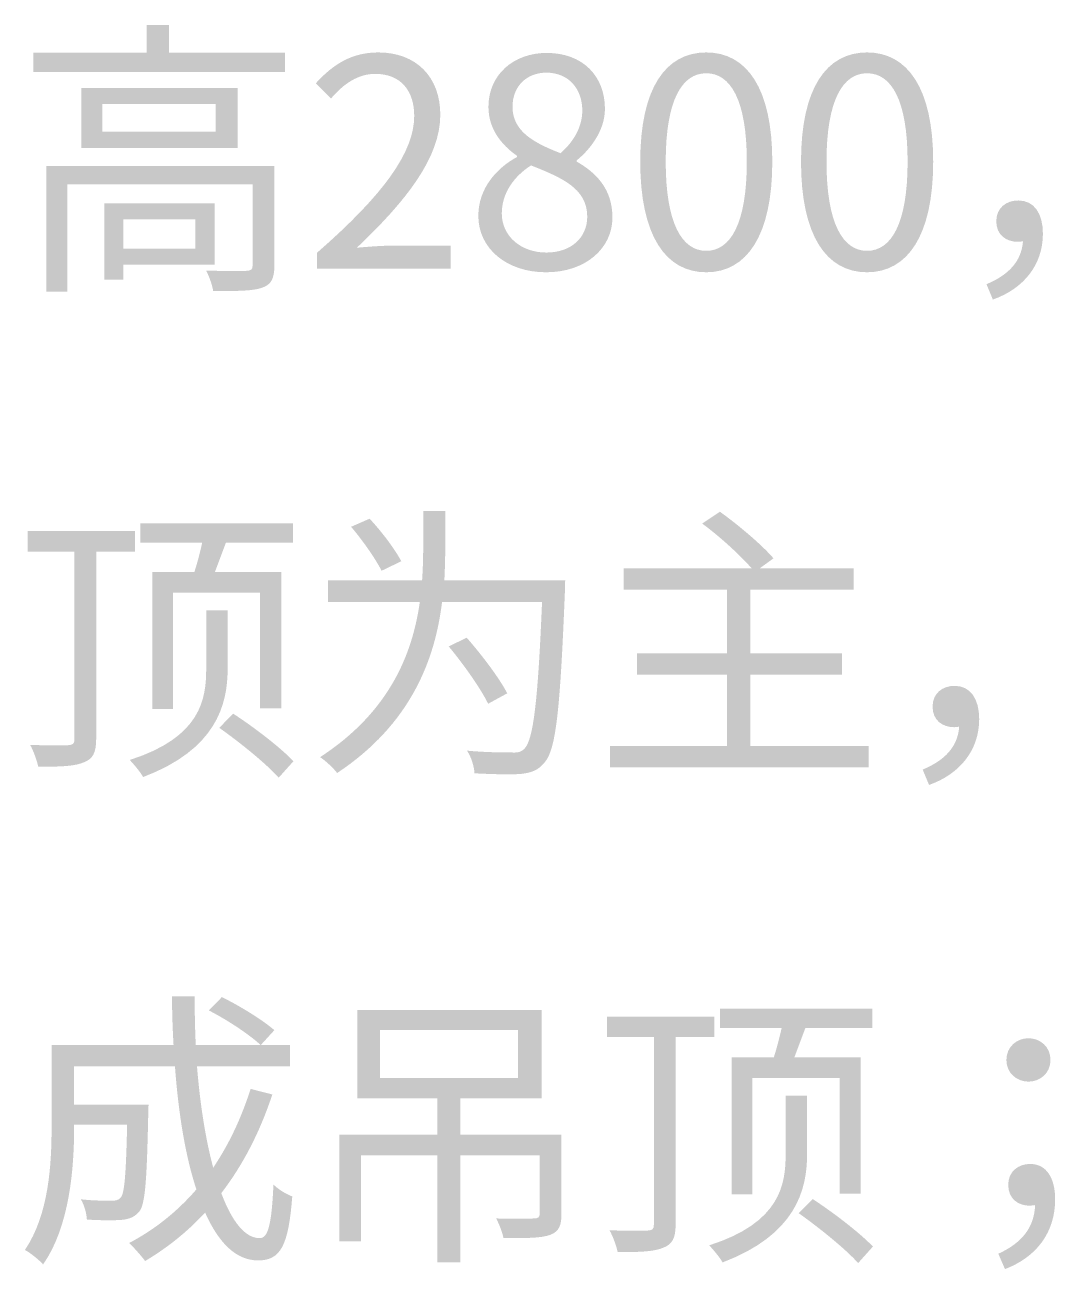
# Model space of a CAD drawing. Header units: millimetres. Extents: x -4600 to 229000, y -4300 to 19460.
# Drawn here: x 179070 to 180089, y 14405 to 15636 of the extents above; entities that cross this region are included whole.
import ezdxf

# ---------------------------------------------------------------- set-up
doc = ezdxf.new("R2010")
doc.units = ezdxf.units.MM
doc.header["$LTSCALE"] = 100
doc.layers.add('R2-LEGEND', color=7, linetype='Continuous', lineweight=18)

# ---------------------------------------------------------------- blocks, each defined once
blk = doc.blocks.new('A05_SHEET')
at = {"layer": 'R2-LEGEND'}
blk.add_hatch(color=256, dxfattribs=at).paths.add_polyline_path([(19190.1, 15635.9), (19190.1, 15608.4), (19078.1, 15608.4), (19078.1, 15589.5), (19327.1, 15589.5), (19327.1, 15608.4), (19212.2, 15608.4), (19212.2, 15635.9), (19190.1, 15635.9)])
h = blk.add_hatch(color=256, dxfattribs=at)
edge = h.paths.add_edge_path()
edge.add_line((19358.6, 15395), (19490.7, 15395))
edge.add_line((19490.7, 15395), (19490.7, 15417.6))
edge.add_line((19490.7, 15417.6), (19432.5, 15417.6))
edge.add_spline(control_points=[(19432.5, 15417.6), (19421.9, 15417.6), (19409, 15416.5), (19398.1, 15415.6)], knot_values=[0, 0, 0, 0, 1, 1, 1, 1], degree=3, periodic=0)
edge.add_spline(control_points=[(19398.1, 15415.6), (19447.4, 15462.3), (19480.6, 15505), (19480.6, 15547.1), (19480.6, 15584.4), (19456.8, 15608.7), (19419.3, 15608.7), (19392.7, 15608.7), (19374.3, 15596.7), (19357.4, 15578.1)], knot_values=[0, 0, 0, 0, 1, 1, 1, 2, 2, 2, 3, 3, 3, 3], degree=3, periodic=0)
edge.add_line((19357.4, 15578.1), (19372.6, 15563.2))
edge.add_spline(control_points=[(19372.6, 15563.2), (19384.4, 15577.2), (19399, 15587.5), (19416.2, 15587.5), (19442.2, 15587.5), (19454.8, 15570), (19454.8, 15546), (19454.8, 15509.9), (19424.5, 15468.1), (19358.6, 15410.5)], knot_values=[0, 0, 0, 0, 1, 1, 1, 2, 2, 2, 3, 3, 3, 3], degree=3, periodic=0)
edge.add_line((19358.6, 15410.5), (19358.6, 15395))
h = blk.add_hatch(color=256, dxfattribs=at)
edge = h.paths.add_edge_path()
edge.add_spline(control_points=[(19585.2, 15391.3), (19624.4, 15391.3), (19650.8, 15415.1), (19650.8, 15445.4), (19650.8, 15474.4), (19633.9, 15490.1), (19615.6, 15500.7)], knot_values=[0, 0, 0, 0, 1, 1, 1, 2, 2, 2, 2], degree=3, periodic=0)
edge.add_line((19615.6, 15500.7), (19615.6, 15502.1))
edge.add_spline(control_points=[(19615.6, 15502.1), (19627.9, 15511.9), (19643.4, 15530.8), (19643.4, 15552.9), (19643.4, 15585.2), (19621.6, 15608.2), (19585.8, 15608.2), (19553.1, 15608.2), (19528.2, 15586.7), (19528.2, 15554.9), (19528.2, 15532.8), (19541.4, 15517), (19556.5, 15506.4)], knot_values=[0, 0, 0, 0, 1, 1, 1, 2, 2, 2, 3, 3, 3, 4, 4, 4, 4], degree=3, periodic=0)
edge.add_line((19556.5, 15506.4), (19556.5, 15505.3))
edge.add_spline(control_points=[(19556.5, 15505.3), (19537.4, 15495), (19518.2, 15475.2), (19518.2, 15447.1), (19518.2, 15414.8), (19546.2, 15391.3), (19585.2, 15391.3)], knot_values=[0, 0, 0, 0, 1, 1, 1, 2, 2, 2, 2], degree=3, periodic=0)
edge = h.paths.add_edge_path(flags=0)
edge.add_spline(control_points=[(19585.5, 15410.8), (19560.3, 15410.8), (19541.4, 15427.1), (19541.4, 15449.4), (19541.4, 15469.5), (19553.4, 15486.1), (19570.3, 15497)], knot_values=[0, 0, 0, 0, 1, 1, 1, 2, 2, 2, 2], degree=3, periodic=0)
edge.add_spline(control_points=[(19570.3, 15497), (19600.1, 15485), (19625.9, 15474.6), (19625.9, 15446.3), (19625.9, 15425.4), (19609.8, 15410.8), (19585.5, 15410.8)], knot_values=[0, 0, 0, 0, 1, 1, 1, 2, 2, 2, 2], degree=3, periodic=0)
edge = h.paths.add_edge_path(flags=0)
edge.add_spline(control_points=[(19599.5, 15509), (19574.6, 15518.8), (19552, 15529.9), (19552, 15554.9), (19552, 15575.2), (19566, 15588.7), (19585.5, 15588.7), (19607.8, 15588.7), (19621, 15572.3), (19621, 15551.4), (19621, 15536), (19613.6, 15521.6), (19599.5, 15509)], knot_values=[0, 0, 0, 0, 1, 1, 1, 2, 2, 2, 3, 3, 3, 4, 4, 4, 4], degree=3, periodic=0)
h = blk.add_hatch(color=256, dxfattribs=at)
edge = h.paths.add_edge_path()
edge.add_spline(control_points=[(19743.6, 15391.3), (19783.5, 15391.3), (19808.9, 15427.4), (19808.9, 15500.7), (19808.9, 15573.5), (19783.5, 15608.7), (19743.6, 15608.7), (19703.5, 15608.7), (19678.3, 15573.5), (19678.3, 15500.7), (19678.3, 15427.4), (19703.5, 15391.3), (19743.6, 15391.3)], knot_values=[0, 0, 0, 0, 1, 1, 1, 2, 2, 2, 3, 3, 3, 4, 4, 4, 4], degree=3, periodic=0)
edge = h.paths.add_edge_path(flags=0)
edge.add_spline(control_points=[(19743.6, 15412.5), (19719.8, 15412.5), (19703.5, 15439.1), (19703.5, 15500.7), (19703.5, 15562), (19719.8, 15588.1), (19743.6, 15588.1), (19767.4, 15588.1), (19783.7, 15562), (19783.7, 15500.7), (19783.7, 15439.1), (19767.4, 15412.5), (19743.6, 15412.5)], knot_values=[0, 0, 0, 0, 1, 1, 1, 2, 2, 2, 3, 3, 3, 4, 4, 4, 4], degree=3, periodic=0)
h = blk.add_hatch(color=256, dxfattribs=at)
edge = h.paths.add_edge_path()
edge.add_spline(control_points=[(19902.6, 15391.3), (19942.5, 15391.3), (19968, 15427.4), (19968, 15500.7), (19968, 15573.5), (19942.5, 15608.7), (19902.6, 15608.7), (19862.5, 15608.7), (19837.3, 15573.5), (19837.3, 15500.7), (19837.3, 15427.4), (19862.5, 15391.3), (19902.6, 15391.3)], knot_values=[0, 0, 0, 0, 1, 1, 1, 2, 2, 2, 3, 3, 3, 4, 4, 4, 4], degree=3, periodic=0)
edge = h.paths.add_edge_path(flags=0)
edge.add_spline(control_points=[(19902.6, 15412.5), (19878.9, 15412.5), (19862.5, 15439.1), (19862.5, 15500.7), (19862.5, 15562), (19878.9, 15588.1), (19902.6, 15588.1), (19926.4, 15588.1), (19942.7, 15562), (19942.7, 15500.7), (19942.7, 15439.1), (19926.4, 15412.5), (19902.6, 15412.5)], knot_values=[0, 0, 0, 0, 1, 1, 1, 2, 2, 2, 3, 3, 3, 4, 4, 4, 4], degree=3, periodic=0)
h = blk.add_hatch(color=256, dxfattribs=at)
h.paths.add_polyline_path([(19125.7, 15573.5), (19125.7, 15514.2), (19280.1, 15514.2), (19280.1, 15573.5), (19125.7, 15573.5)])
h.paths.add_polyline_path([(19146.3, 15557.7), (19258.6, 15557.7), (19258.6, 15530.2), (19146.3, 15530.2), (19146.3, 15557.7)], flags=0)
h = blk.add_hatch(color=256, dxfattribs=at)
edge = h.paths.add_edge_path()
edge.add_line((19091, 15496.4), (19091, 15372.1))
edge.add_line((19091, 15372.1), (19111.9, 15372.1))
edge.add_line((19111.9, 15372.1), (19111.9, 15478.1))
edge.add_line((19111.9, 15478.1), (19295, 15478.1))
edge.add_line((19295, 15478.1), (19295, 15398.2))
edge.add_spline(control_points=[(19295, 15398.2), (19295, 15394.1), (19293.8, 15393), (19288.7, 15392.7), (19284.1, 15392.4), (19267.8, 15392.4), (19249.1, 15393)], knot_values=[0, 0, 0, 0, 1, 1, 1, 2, 2, 2, 2], degree=3, periodic=0)
edge.add_spline(control_points=[(19249.1, 15393), (19252, 15387), (19255.2, 15378.7), (19256, 15372.7)], knot_values=[0, 0, 0, 0, 1, 1, 1, 1], degree=3, periodic=0)
edge.add_spline(control_points=[(19256, 15372.7), (19279.8, 15372.7), (19295.3, 15372.7), (19304.7, 15376.1), (19313.9, 15379.5), (19316.5, 15385.8), (19316.5, 15397.9)], knot_values=[0, 0, 0, 0, 1, 1, 1, 2, 2, 2, 2], degree=3, periodic=0)
edge.add_line((19316.5, 15397.9), (19316.5, 15496.4))
edge.add_line((19316.5, 15496.4), (19091, 15496.4))
h.paths.add_polyline_path([(19148.3, 15459.5), (19148.3, 15384.1), (19167.2, 15384.1), (19167.2, 15398.7), (19257.4, 15398.7), (19257.4, 15459.5), (19148.3, 15459.5)], flags=0)
h.paths.add_polyline_path([(19167.2, 15443.7), (19238.3, 15443.7), (19238.3, 15414.5), (19167.2, 15414.5), (19167.2, 15443.7)], flags=0)
h = blk.add_hatch(color=256, dxfattribs=at)
edge = h.paths.add_edge_path()
edge.add_spline(control_points=[(20027, 15364.3), (20057.1, 15374.9), (20076.5, 15398.4), (20076.5, 15429.4), (20076.5, 15449.4), (20067.9, 15462.3), (20052.2, 15462.3), (20040.4, 15462.3), (20030.4, 15455.2), (20030.4, 15441.7), (20030.4, 15428.2), (20040.2, 15421.4), (20051.9, 15421.4)], knot_values=[0, 0, 0, 0, 1, 1, 1, 2, 2, 2, 3, 3, 3, 4, 4, 4, 4], degree=3, periodic=0)
edge.add_line((20051.9, 15421.4), (20056.8, 15421.9))
edge.add_spline(control_points=[(20056.8, 15421.9), (20055.3, 15402.2), (20042.7, 15388.7), (20020.7, 15379.5)], knot_values=[0, 0, 0, 0, 1, 1, 1, 1], degree=3, periodic=0)
edge.add_line((20020.7, 15379.5), (20027, 15364.3))
h = blk.add_hatch(color=256, dxfattribs=at)
edge = h.paths.add_edge_path()
edge.add_line((19463.7, 15155.1), (19463.7, 15121.3))
edge.add_spline(control_points=[(19463.7, 15121.3), (19463.7, 15110.4), (19463.4, 15098.9), (19462.6, 15086.6)], knot_values=[0, 0, 0, 0, 1, 1, 1, 1], degree=3, periodic=0)
edge.add_line((19462.6, 15086.6), (19369.5, 15086.6))
edge.add_line((19369.5, 15086.6), (19369.5, 15065.1))
edge.add_line((19369.5, 15065.1), (19460.3, 15065.1))
edge.add_spline(control_points=[(19460.3, 15065.1), (19453.1, 15014.1), (19430.5, 14956.5), (19361.7, 14911.8)], knot_values=[0, 0, 0, 0, 1, 1, 1, 1], degree=3, periodic=0)
edge.add_spline(control_points=[(19361.7, 14911.8), (19366.9, 14908.4), (19374.9, 14901), (19378.6, 14896.1)], knot_values=[0, 0, 0, 0, 1, 1, 1, 1], degree=3, periodic=0)
edge.add_spline(control_points=[(19378.6, 14896.1), (19452, 14944.8), (19475.5, 15009), (19482.3, 15065.1)], knot_values=[0, 0, 0, 0, 1, 1, 1, 1], degree=3, periodic=0)
edge.add_line((19482.3, 15065.1), (19581.2, 15065.1))
edge.add_spline(control_points=[(19581.2, 15065.1), (19577.2, 14967.7), (19572.6, 14929.3), (19564, 14920.4)], knot_values=[0, 0, 0, 0, 1, 1, 1, 1], degree=3, periodic=0)
edge.add_spline(control_points=[(19564, 14920.4), (19560.8, 14917), (19557.7, 14916.1), (19551.4, 14916.4)], knot_values=[0, 0, 0, 0, 1, 1, 1, 1], degree=3, periodic=0)
edge.add_spline(control_points=[(19551.4, 14916.4), (19544.5, 14916.4), (19526.5, 14916.4), (19507, 14918.2)], knot_values=[0, 0, 0, 0, 1, 1, 1, 1], degree=3, periodic=0)
edge.add_spline(control_points=[(19507, 14918.2), (19511.3, 14911.8), (19514.1, 14902.4), (19514.4, 14895.8)], knot_values=[0, 0, 0, 0, 1, 1, 1, 1], degree=3, periodic=0)
edge.add_spline(control_points=[(19514.4, 14895.8), (19532.2, 14894.9), (19550.2, 14894.4), (19560.3, 14895.2)], knot_values=[0, 0, 0, 0, 1, 1, 1, 1], degree=3, periodic=0)
edge.add_spline(control_points=[(19560.3, 14895.2), (19570.9, 14896.4), (19577.5, 14898.7), (19584.1, 14907)], knot_values=[0, 0, 0, 0, 1, 1, 1, 1], degree=3, periodic=0)
edge.add_spline(control_points=[(19584.1, 14907), (19595.2, 14920.2), (19599.2, 14960.6), (19603.8, 15075.4)], knot_values=[0, 0, 0, 0, 1, 1, 1, 1], degree=3, periodic=0)
edge.add_spline(control_points=[(19603.8, 15075.4), (19603.8, 15078.9), (19604.1, 15086.6), (19604.1, 15086.6)], knot_values=[0, 0, 0, 0, 1, 1, 1, 1], degree=3, periodic=0)
edge.add_line((19604.1, 15086.6), (19484.6, 15086.6))
edge.add_spline(control_points=[(19484.6, 15086.6), (19485.2, 15098.6), (19485.5, 15110.4), (19485.5, 15121)], knot_values=[0, 0, 0, 0, 1, 1, 1, 1], degree=3, periodic=0)
edge.add_line((19485.5, 15121), (19485.5, 15155.1))
edge.add_line((19485.5, 15155.1), (19463.7, 15155.1))
edge = h.paths.add_edge_path(flags=0)
edge.add_spline(control_points=[(19488.9, 15021.3), (19503.5, 15003.8), (19520.5, 14979.7), (19527.9, 14964.6)], knot_values=[0, 0, 0, 0, 1, 1, 1, 1], degree=3, periodic=0)
edge.add_line((19527.9, 14964.6), (19546.8, 14974.9))
edge.add_spline(control_points=[(19546.8, 14974.9), (19539.1, 14989.8), (19521.6, 15013), (19506.7, 15029.9)], knot_values=[0, 0, 0, 0, 1, 1, 1, 1], degree=3, periodic=0)
edge.add_line((19506.7, 15029.9), (19488.9, 15021.3))
edge = h.paths.add_edge_path(flags=0)
edge.add_spline(control_points=[(19392.4, 15139.6), (19403.8, 15126.1), (19416.7, 15107.8), (19422.5, 15096.1)], knot_values=[0, 0, 0, 0, 1, 1, 1, 1], degree=3, periodic=0)
edge.add_line((19422.5, 15096.1), (19442, 15105.5))
edge.add_spline(control_points=[(19442, 15105.5), (19435.9, 15117.3), (19422.5, 15135), (19410.7, 15147.6)], knot_values=[0, 0, 0, 0, 1, 1, 1, 1], degree=3, periodic=0)
edge.add_line((19410.7, 15147.6), (19392.4, 15139.6))
h = blk.add_hatch(color=256, dxfattribs=at)
edge = h.paths.add_edge_path()
edge.add_spline(control_points=[(19739.6, 15142.8), (19757.1, 15129.9), (19777.1, 15111.5), (19788.6, 15098.4)], knot_values=[0, 0, 0, 0, 1, 1, 1, 1], degree=3, periodic=0)
edge.add_line((19788.6, 15098.4), (19662, 15098.4))
edge.add_line((19662, 15098.4), (19662, 15077.4))
edge.add_line((19662, 15077.4), (19764, 15077.4))
edge.add_line((19764, 15077.4), (19764, 15014.4))
edge.add_line((19764, 15014.4), (19675.2, 15014.4))
edge.add_line((19675.2, 15014.4), (19675.2, 14993.5))
edge.add_line((19675.2, 14993.5), (19764, 14993.5))
edge.add_line((19764, 14993.5), (19764, 14922.7))
edge.add_line((19764, 14922.7), (19648.5, 14922.7))
edge.add_line((19648.5, 14922.7), (19648.5, 14901.8))
edge.add_line((19648.5, 14901.8), (19904.1, 14901.8))
edge.add_line((19904.1, 14901.8), (19904.1, 14922.7))
edge.add_line((19904.1, 14922.7), (19787.2, 14922.7))
edge.add_line((19787.2, 14922.7), (19787.2, 14993.5))
edge.add_line((19787.2, 14993.5), (19877.7, 14993.5))
edge.add_line((19877.7, 14993.5), (19877.7, 15014.4))
edge.add_line((19877.7, 15014.4), (19787.2, 15014.4))
edge.add_line((19787.2, 15014.4), (19787.2, 15077.4))
edge.add_line((19787.2, 15077.4), (19889.5, 15077.4))
edge.add_line((19889.5, 15077.4), (19889.5, 15098.4))
edge.add_line((19889.5, 15098.4), (19796.3, 15098.4))
edge.add_line((19796.3, 15098.4), (19810.1, 15108.4))
edge.add_spline(control_points=[(19810.1, 15108.4), (19798.6, 15121.8), (19775.4, 15141.3), (19757.1, 15154.5)], knot_values=[0, 0, 0, 0, 1, 1, 1, 1], degree=3, periodic=0)
edge.add_line((19757.1, 15154.5), (19739.6, 15142.8))
h = blk.add_hatch(color=256, dxfattribs=at)
edge = h.paths.add_edge_path()
edge.add_line((19072.4, 15135.3), (19072.4, 15115))
edge.add_line((19072.4, 15115), (19118.8, 15115))
edge.add_line((19118.8, 15115), (19118.8, 14929.6))
edge.add_spline(control_points=[(19118.8, 14929.6), (19118.8, 14925), (19117.4, 14923.9), (19112.5, 14923.6), (19107.9, 14923.3), (19092.4, 14923.3), (19075, 14923.9)], knot_values=[0, 0, 0, 0, 1, 1, 1, 2, 2, 2, 2], degree=3, periodic=0)
edge.add_spline(control_points=[(19075, 14923.9), (19078.4, 14917.9), (19081.8, 14908.1), (19083, 14902.4)], knot_values=[0, 0, 0, 0, 1, 1, 1, 1], degree=3, periodic=0)
edge.add_spline(control_points=[(19083, 14902.4), (19105.9, 14902.1), (19119.9, 14903), (19128.2, 14906.7)], knot_values=[0, 0, 0, 0, 1, 1, 1, 1], degree=3, periodic=0)
edge.add_spline(control_points=[(19128.2, 14906.7), (19137.1, 14910.1), (19140.3, 14916.4), (19140.3, 14929.6)], knot_values=[0, 0, 0, 0, 1, 1, 1, 1], degree=3, periodic=0)
edge.add_line((19140.3, 14929.6), (19140.3, 15115))
edge.add_line((19140.3, 15115), (19178.7, 15115))
edge.add_line((19178.7, 15115), (19178.7, 15135.3))
edge.add_line((19178.7, 15135.3), (19072.4, 15135.3))
h = blk.add_hatch(color=256, dxfattribs=at)
edge = h.paths.add_edge_path()
edge.add_line((19195.9, 15094.9), (19195.9, 14959.4))
edge.add_line((19195.9, 14959.4), (19216.2, 14959.4))
edge.add_line((19216.2, 14959.4), (19216.2, 15074.6))
edge.add_line((19216.2, 15074.6), (19302.4, 15074.6))
edge.add_line((19302.4, 15074.6), (19302.4, 14960))
edge.add_line((19302.4, 14960), (19323.3, 14960))
edge.add_line((19323.3, 14960), (19323.3, 15094.9))
edge.add_line((19323.3, 15094.9), (19257.7, 15094.9))
edge.add_line((19257.7, 15094.9), (19268.6, 15123.9))
edge.add_line((19268.6, 15123.9), (19334.8, 15123.9))
edge.add_line((19334.8, 15123.9), (19334.8, 15143))
edge.add_line((19334.8, 15143), (19184.1, 15143))
edge.add_line((19184.1, 15143), (19184.1, 15123.9))
edge.add_line((19184.1, 15123.9), (19245.1, 15123.9))
edge.add_spline(control_points=[(19245.1, 15123.9), (19243.1, 15114.4), (19240.3, 15103.8), (19237.4, 15094.9)], knot_values=[0, 0, 0, 0, 1, 1, 1, 1], degree=3, periodic=0)
edge.add_line((19237.4, 15094.9), (19195.9, 15094.9))
edge = h.paths.add_edge_path(flags=0)
edge.add_line((19249.1, 15057.1), (19249.1, 14999.5))
edge.add_spline(control_points=[(19249.1, 14999.5), (19249.1, 14969.7), (19244.3, 14931.6), (19173.5, 14909)], knot_values=[0, 0, 0, 0, 1, 1, 1, 1], degree=3, periodic=0)
edge.add_spline(control_points=[(19173.5, 14909), (19177.8, 14904.4), (19184.1, 14897), (19186.7, 14892.1)], knot_values=[0, 0, 0, 0, 1, 1, 1, 1], degree=3, periodic=0)
edge.add_spline(control_points=[(19186.7, 14892.1), (19258.6, 14919.3), (19270.3, 14963.1), (19270.3, 14999.2)], knot_values=[0, 0, 0, 0, 1, 1, 1, 1], degree=3, periodic=0)
edge.add_line((19270.3, 14999.2), (19270.3, 15057.1))
edge.add_line((19270.3, 15057.1), (19249.1, 15057.1))
h = blk.add_hatch(color=256, dxfattribs=at)
edge = h.paths.add_edge_path()
edge.add_spline(control_points=[(19963.9, 14884.3), (19994, 14894.9), (20013.5, 14918.4), (20013.5, 14949.4), (20013.5, 14969.4), (20004.9, 14982.3), (19989.2, 14982.3), (19977.4, 14982.3), (19967.4, 14975.2), (19967.4, 14961.7), (19967.4, 14948.2), (19977.1, 14941.4), (19988.9, 14941.4)], knot_values=[0, 0, 0, 0, 1, 1, 1, 2, 2, 2, 3, 3, 3, 4, 4, 4, 4], degree=3, periodic=0)
edge.add_line((19988.9, 14941.4), (19993.7, 14941.9))
edge.add_spline(control_points=[(19993.7, 14941.9), (19992.3, 14922.2), (19979.7, 14908.7), (19957.6, 14899.5)], knot_values=[0, 0, 0, 0, 1, 1, 1, 1], degree=3, periodic=0)
edge.add_line((19957.6, 14899.5), (19963.9, 14884.3))
h = blk.add_hatch(color=256, dxfattribs=at)
edge = h.paths.add_edge_path()
edge.add_spline(control_points=[(19262, 14940.8), (19282.7, 14926.2), (19308.4, 14905.3), (19320.8, 14891.5)], knot_values=[0, 0, 0, 0, 1, 1, 1, 1], degree=3, periodic=0)
edge.add_line((19320.8, 14891.5), (19335.4, 14907.8))
edge.add_spline(control_points=[(19335.4, 14907.8), (19322.5, 14921.3), (19296.4, 14941.4), (19275.8, 14954.8)], knot_values=[0, 0, 0, 0, 1, 1, 1, 1], degree=3, periodic=0)
edge.add_line((19275.8, 14954.8), (19262, 14940.8))
h = blk.add_hatch(color=256, dxfattribs=at)
edge = h.paths.add_edge_path()
edge.add_spline(control_points=[(19215.3, 14675.4), (19215.3, 14659), (19215.9, 14642.7), (19216.8, 14627)], knot_values=[0, 0, 0, 0, 1, 1, 1, 1], degree=3, periodic=0)
edge.add_line((19216.8, 14627), (19096.2, 14627))
edge.add_line((19096.2, 14627), (19096.2, 14546.4))
edge.add_spline(control_points=[(19096.2, 14546.4), (19096.2, 14509.2), (19093.6, 14459.6), (19069.8, 14424.4)], knot_values=[0, 0, 0, 0, 1, 1, 1, 1], degree=3, periodic=0)
edge.add_spline(control_points=[(19069.8, 14424.4), (19075, 14421.8), (19084.1, 14414.4), (19087.8, 14410.1)], knot_values=[0, 0, 0, 0, 1, 1, 1, 1], degree=3, periodic=0)
edge.add_spline(control_points=[(19087.8, 14410.1), (19114.2, 14447.9), (19118.5, 14505.8), (19118.5, 14546.2)], knot_values=[0, 0, 0, 0, 1, 1, 1, 1], degree=3, periodic=0)
edge.add_line((19118.5, 14546.2), (19118.5, 14548.2))
edge.add_line((19118.5, 14548.2), (19170.9, 14548.2))
edge.add_spline(control_points=[(19170.9, 14548.2), (19169.8, 14498.9), (19168.3, 14480.6), (19164.6, 14476.3), (19162.3, 14473.7), (19159.8, 14473.1), (19155.5, 14473.1), (19150.6, 14473.1), (19138.3, 14473.1), (19125.1, 14474.5)], knot_values=[0, 0, 0, 0, 1, 1, 1, 2, 2, 2, 3, 3, 3, 3], degree=3, periodic=0)
edge.add_spline(control_points=[(19125.1, 14474.5), (19128.5, 14469.1), (19130.8, 14460.5), (19131.1, 14454.5)], knot_values=[0, 0, 0, 0, 1, 1, 1, 1], degree=3, periodic=0)
edge.add_spline(control_points=[(19131.1, 14454.5), (19145.1, 14453.6), (19158.3, 14453.6), (19165.8, 14454.2)], knot_values=[0, 0, 0, 0, 1, 1, 1, 1], degree=3, periodic=0)
edge.add_spline(control_points=[(19165.8, 14454.2), (19173.5, 14455.1), (19178.4, 14457.1), (19183, 14462.5)], knot_values=[0, 0, 0, 0, 1, 1, 1, 1], degree=3, periodic=0)
edge.add_spline(control_points=[(19183, 14462.5), (19189, 14470.2), (19190.4, 14494.6), (19191.8, 14559.1)], knot_values=[0, 0, 0, 0, 1, 1, 1, 1], degree=3, periodic=0)
edge.add_spline(control_points=[(19191.8, 14559.1), (19191.8, 14561.9), (19192.1, 14568.2), (19192.1, 14568.2)], knot_values=[0, 0, 0, 0, 1, 1, 1, 1], degree=3, periodic=0)
edge.add_line((19192.1, 14568.2), (19118.5, 14568.2))
edge.add_line((19118.5, 14568.2), (19118.5, 14606))
edge.add_line((19118.5, 14606), (19218.2, 14606))
edge.add_spline(control_points=[(19218.2, 14606), (19221.6, 14559.6), (19228.5, 14517.2), (19239.4, 14484.3)], knot_values=[0, 0, 0, 0, 1, 1, 1, 1], degree=3, periodic=0)
edge.add_spline(control_points=[(19239.4, 14484.3), (19220.5, 14462.5), (19198.4, 14444.7), (19172.9, 14431.3)], knot_values=[0, 0, 0, 0, 1, 1, 1, 1], degree=3, periodic=0)
edge.add_spline(control_points=[(19172.9, 14431.3), (19177.5, 14427), (19185.3, 14418.1), (19188.7, 14413.5)], knot_values=[0, 0, 0, 0, 1, 1, 1, 1], degree=3, periodic=0)
edge.add_spline(control_points=[(19188.7, 14413.5), (19210.8, 14426.7), (19230.5, 14442.4), (19248, 14461.4)], knot_values=[0, 0, 0, 0, 1, 1, 1, 1], degree=3, periodic=0)
edge.add_spline(control_points=[(19248, 14461.4), (19261.2, 14431.8), (19278.4, 14414.1), (19300.4, 14414.1), (19322.5, 14414.1), (19330.5, 14428.4), (19334.2, 14477.4)], knot_values=[0, 0, 0, 0, 1, 1, 1, 2, 2, 2, 2], degree=3, periodic=0)
edge.add_spline(control_points=[(19334.2, 14477.4), (19328.5, 14479.4), (19320.5, 14484.3), (19315.6, 14489.1)], knot_values=[0, 0, 0, 0, 1, 1, 1, 1], degree=3, periodic=0)
edge.add_spline(control_points=[(19315.6, 14489.1), (19313.9, 14451), (19310.5, 14436.1), (19302.1, 14436.1), (19287.5, 14436.1), (19274.6, 14452.5), (19264, 14480.6)], knot_values=[0, 0, 0, 0, 1, 1, 1, 2, 2, 2, 2], degree=3, periodic=0)
edge.add_spline(control_points=[(19264, 14480.6), (19285.2, 14508.1), (19302.1, 14540.7), (19314.5, 14578.2)], knot_values=[0, 0, 0, 0, 1, 1, 1, 1], degree=3, periodic=0)
edge.add_line((19314.5, 14578.2), (19293, 14583.7))
edge.add_spline(control_points=[(19293, 14583.7), (19283.8, 14554.8), (19271.5, 14528.7), (19256, 14505.8)], knot_values=[0, 0, 0, 0, 1, 1, 1, 1], degree=3, periodic=0)
edge.add_spline(control_points=[(19256, 14505.8), (19248.6, 14533.6), (19243.1, 14567.6), (19240, 14606)], knot_values=[0, 0, 0, 0, 1, 1, 1, 1], degree=3, periodic=0)
edge.add_line((19240, 14606), (19331.9, 14606))
edge.add_line((19331.9, 14606), (19331.9, 14627))
edge.add_line((19331.9, 14627), (19238.8, 14627))
edge.add_spline(control_points=[(19238.8, 14627), (19238, 14642.7), (19237.7, 14658.8), (19237.7, 14675.4)], knot_values=[0, 0, 0, 0, 1, 1, 1, 1], degree=3, periodic=0)
edge.add_line((19237.7, 14675.4), (19215.3, 14675.4))
edge = h.paths.add_edge_path(flags=0)
edge.add_spline(control_points=[(19251.7, 14661.3), (19270.1, 14651.9), (19292.1, 14637.3), (19303, 14627)], knot_values=[0, 0, 0, 0, 1, 1, 1, 1], degree=3, periodic=0)
edge.add_line((19303, 14627), (19316.5, 14641.8))
edge.add_spline(control_points=[(19316.5, 14641.8), (19305.3, 14651.6), (19282.7, 14665.6), (19264.6, 14674.5)], knot_values=[0, 0, 0, 0, 1, 1, 1, 1], degree=3, periodic=0)
edge.add_line((19264.6, 14674.5), (19251.7, 14661.3))
h = blk.add_hatch(color=256, dxfattribs=at)
edge = h.paths.add_edge_path()
edge.add_line((19380.6, 14538.4), (19380.6, 14433))
edge.add_line((19380.6, 14433), (19402.1, 14433))
edge.add_line((19402.1, 14433), (19402.1, 14518.1))
edge.add_line((19402.1, 14518.1), (19477.8, 14518.1))
edge.add_line((19477.8, 14518.1), (19477.8, 14412.1))
edge.add_line((19477.8, 14412.1), (19500.4, 14412.1))
edge.add_line((19500.4, 14412.1), (19500.4, 14518.1))
edge.add_line((19500.4, 14518.1), (19578.9, 14518.1))
edge.add_line((19578.9, 14518.1), (19578.9, 14460.2))
edge.add_spline(control_points=[(19578.9, 14460.2), (19578.9, 14456.8), (19577.5, 14455.6), (19572.9, 14455.6)], knot_values=[0, 0, 0, 0, 1, 1, 1, 1], degree=3, periodic=0)
edge.add_spline(control_points=[(19572.9, 14455.6), (19568.6, 14455.3), (19552.8, 14455.1), (19535.9, 14455.6)], knot_values=[0, 0, 0, 0, 1, 1, 1, 1], degree=3, periodic=0)
edge.add_spline(control_points=[(19535.9, 14455.6), (19538.8, 14449.9), (19541.9, 14442.2), (19543.1, 14436.1)], knot_values=[0, 0, 0, 0, 1, 1, 1, 1], degree=3, periodic=0)
edge.add_spline(control_points=[(19543.1, 14436.1), (19565.7, 14436.1), (19580, 14436.1), (19589.2, 14439.3)], knot_values=[0, 0, 0, 0, 1, 1, 1, 1], degree=3, periodic=0)
edge.add_spline(control_points=[(19589.2, 14439.3), (19598.1, 14442.7), (19600.4, 14448.8), (19600.4, 14459.9)], knot_values=[0, 0, 0, 0, 1, 1, 1, 1], degree=3, periodic=0)
edge.add_line((19600.4, 14459.9), (19600.4, 14538.4))
edge.add_line((19600.4, 14538.4), (19500.4, 14538.4))
edge.add_line((19500.4, 14538.4), (19500.4, 14574.5))
edge.add_line((19500.4, 14574.5), (19580.9, 14574.5))
edge.add_line((19580.9, 14574.5), (19580.9, 14661.9))
edge.add_line((19580.9, 14661.9), (19398.4, 14661.9))
edge.add_line((19398.4, 14661.9), (19398.4, 14574.5))
edge.add_line((19398.4, 14574.5), (19477.8, 14574.5))
edge.add_line((19477.8, 14574.5), (19477.8, 14538.4))
edge.add_line((19477.8, 14538.4), (19380.6, 14538.4))
h.paths.add_polyline_path([(19420.8, 14641.8), (19557.4, 14641.8), (19557.4, 14594.6), (19420.8, 14594.6), (19420.8, 14641.8)], flags=0)
h = blk.add_hatch(color=256, dxfattribs=at)
edge = h.paths.add_edge_path()
edge.add_line((19645.4, 14655.3), (19645.4, 14635))
edge.add_line((19645.4, 14635), (19691.8, 14635))
edge.add_line((19691.8, 14635), (19691.8, 14449.6))
edge.add_spline(control_points=[(19691.8, 14449.6), (19691.8, 14445), (19690.3, 14443.9), (19685.5, 14443.6), (19680.9, 14443.3), (19665.4, 14443.3), (19647.9, 14443.9)], knot_values=[0, 0, 0, 0, 1, 1, 1, 2, 2, 2, 2], degree=3, periodic=0)
edge.add_spline(control_points=[(19647.9, 14443.9), (19651.4, 14437.9), (19654.8, 14428.1), (19656, 14422.4)], knot_values=[0, 0, 0, 0, 1, 1, 1, 1], degree=3, periodic=0)
edge.add_spline(control_points=[(19656, 14422.4), (19678.9, 14422.1), (19692.9, 14423), (19701.2, 14426.7)], knot_values=[0, 0, 0, 0, 1, 1, 1, 1], degree=3, periodic=0)
edge.add_spline(control_points=[(19701.2, 14426.7), (19710.1, 14430.1), (19713.3, 14436.4), (19713.3, 14449.6)], knot_values=[0, 0, 0, 0, 1, 1, 1, 1], degree=3, periodic=0)
edge.add_line((19713.3, 14449.6), (19713.3, 14635))
edge.add_line((19713.3, 14635), (19751.7, 14635))
edge.add_line((19751.7, 14635), (19751.7, 14655.3))
edge.add_line((19751.7, 14655.3), (19645.4, 14655.3))
h = blk.add_hatch(color=256, dxfattribs=at)
edge = h.paths.add_edge_path()
edge.add_line((19768.8, 14614.9), (19768.8, 14479.4))
edge.add_line((19768.8, 14479.4), (19789.2, 14479.4))
edge.add_line((19789.2, 14479.4), (19789.2, 14594.6))
edge.add_line((19789.2, 14594.6), (19875.4, 14594.6))
edge.add_line((19875.4, 14594.6), (19875.4, 14480))
edge.add_line((19875.4, 14480), (19896.3, 14480))
edge.add_line((19896.3, 14480), (19896.3, 14614.9))
edge.add_line((19896.3, 14614.9), (19830.7, 14614.9))
edge.add_line((19830.7, 14614.9), (19841.6, 14643.9))
edge.add_line((19841.6, 14643.9), (19907.8, 14643.9))
edge.add_line((19907.8, 14643.9), (19907.8, 14663))
edge.add_line((19907.8, 14663), (19757.1, 14663))
edge.add_line((19757.1, 14663), (19757.1, 14643.9))
edge.add_line((19757.1, 14643.9), (19818.1, 14643.9))
edge.add_spline(control_points=[(19818.1, 14643.9), (19816.1, 14634.4), (19813.2, 14623.8), (19810.4, 14614.9)], knot_values=[0, 0, 0, 0, 1, 1, 1, 1], degree=3, periodic=0)
edge.add_line((19810.4, 14614.9), (19768.8, 14614.9))
edge = h.paths.add_edge_path(flags=0)
edge.add_line((19822.1, 14577.1), (19822.1, 14519.5))
edge.add_spline(control_points=[(19822.1, 14519.5), (19822.1, 14489.7), (19817.3, 14451.6), (19746.5, 14429)], knot_values=[0, 0, 0, 0, 1, 1, 1, 1], degree=3, periodic=0)
edge.add_spline(control_points=[(19746.5, 14429), (19750.8, 14424.4), (19757.1, 14417), (19759.7, 14412.1)], knot_values=[0, 0, 0, 0, 1, 1, 1, 1], degree=3, periodic=0)
edge.add_spline(control_points=[(19759.7, 14412.1), (19831.6, 14439.3), (19843.3, 14483.1), (19843.3, 14519.2)], knot_values=[0, 0, 0, 0, 1, 1, 1, 1], degree=3, periodic=0)
edge.add_line((19843.3, 14519.2), (19843.3, 14577.1))
edge.add_line((19843.3, 14577.1), (19822.1, 14577.1))
h = blk.add_hatch(color=256, dxfattribs=at)
edge = h.paths.add_edge_path()
edge.add_spline(control_points=[(20062.2, 14590.9), (20073.7, 14590.9), (20084, 14599.2), (20084, 14612.3), (20084, 14625.5), (20073.7, 14633.8), (20062.2, 14633.8), (20050.8, 14633.8), (20040.4, 14625.5), (20040.4, 14612.3), (20040.4, 14599.2), (20050.8, 14590.9), (20062.2, 14590.9)], knot_values=[0, 0, 0, 0, 1, 1, 1, 2, 2, 2, 3, 3, 3, 4, 4, 4, 4], degree=3, periodic=0)
h = blk.add_hatch(color=256, dxfattribs=at)
edge = h.paths.add_edge_path()
edge.add_spline(control_points=[(20039, 14405.5), (20069.7, 14417.2), (20088.6, 14441.3), (20088.6, 14474.5), (20088.6, 14496), (20079.7, 14509.5), (20063.9, 14509.5), (20052.5, 14509.5), (20042.2, 14502.3), (20042.2, 14488.9), (20042.2, 14475.1), (20051.9, 14468.2), (20063.6, 14468.2)], knot_values=[0, 0, 0, 0, 1, 1, 1, 2, 2, 2, 3, 3, 3, 4, 4, 4, 4], degree=3, periodic=0)
edge.add_line((20063.6, 14468.2), (20068.8, 14468.8))
edge.add_spline(control_points=[(20068.8, 14468.8), (20067.9, 14446.5), (20055.6, 14431.3), (20032.4, 14420.7)], knot_values=[0, 0, 0, 0, 1, 1, 1, 1], degree=3, periodic=0)
edge.add_line((20032.4, 14420.7), (20039, 14405.5))
h = blk.add_hatch(color=256, dxfattribs=at)
edge = h.paths.add_edge_path()
edge.add_spline(control_points=[(19835, 14460.8), (19855.6, 14446.2), (19881.4, 14425.3), (19893.8, 14411.5)], knot_values=[0, 0, 0, 0, 1, 1, 1, 1], degree=3, periodic=0)
edge.add_line((19893.8, 14411.5), (19908.4, 14427.8))
edge.add_spline(control_points=[(19908.4, 14427.8), (19895.5, 14441.3), (19869.4, 14461.4), (19848.8, 14474.8)], knot_values=[0, 0, 0, 0, 1, 1, 1, 1], degree=3, periodic=0)
edge.add_line((19848.8, 14474.8), (19835, 14460.8))

msp = doc.modelspace()

# ---------------------------------------------------------------- block references
msp.add_blockref('A05_SHEET', (160000, 0))

doc.saveas('drawing.dxf')
